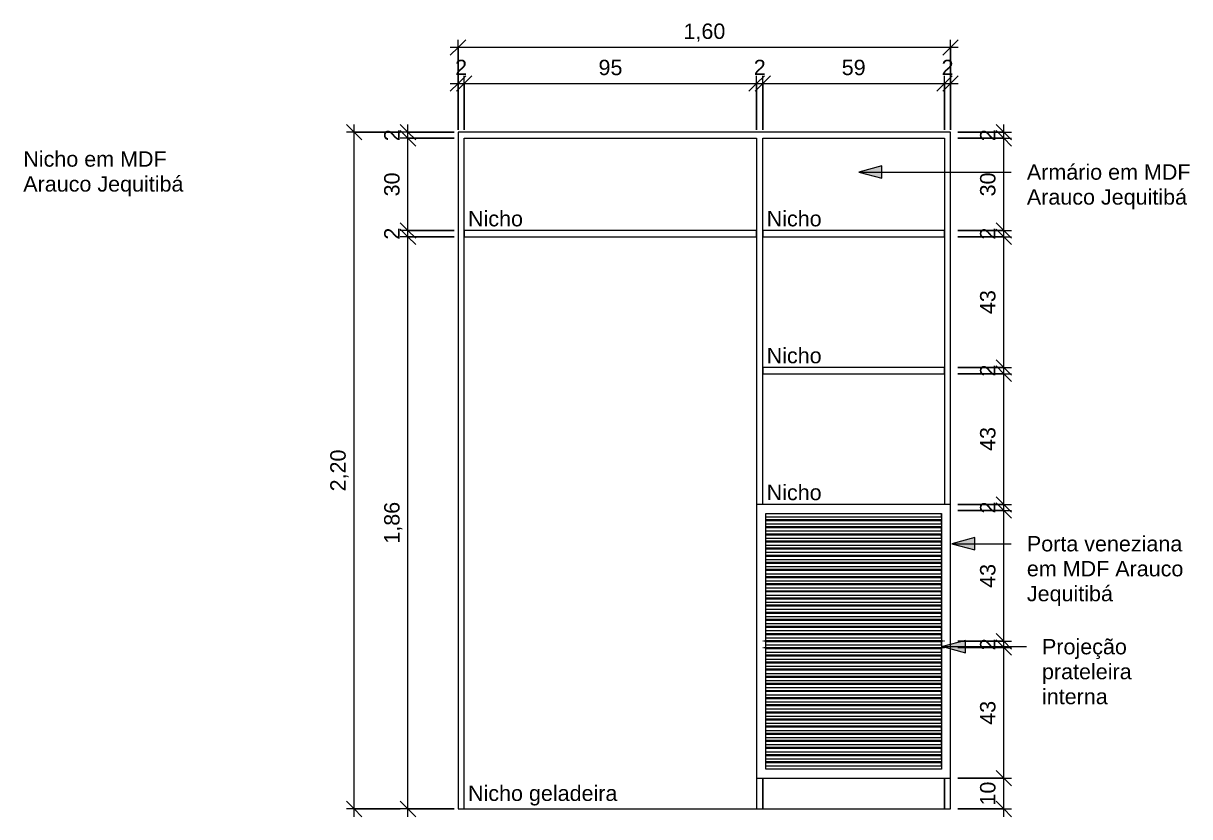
# Model space of a CAD drawing. Header units: millimetres. Extents: x -9267 to 9852, y -16803 to 11612.
# Drawn here: x 6063 to 9852, y 175 to 2754 of the extents above; entities that cross this region are included whole.
import ezdxf

# ---------------------------------------------------------------- set-up
doc = ezdxf.new("R2010")
doc.units = ezdxf.units.MM
doc.linetypes.add('Overhead', pattern=[3.96875, 2.38125, -1.5875])
for name, color, linetype, lineweight in [('A-ANNO-DIMS', 211, 'Continuous', 9), ('A-ANNO-DIMS-25', 211, 'Continuous', 9), ('A-FLOR-OVHD', 1, 'Overhead', 9), ('A-GENM', 13, 'Continuous', 9), ('G-ANNO-TEXT', 231, 'Continuous', 9), ('I-FURN', 30, 'Continuous', 9)]:
    doc.layers.add(name, color=color, linetype=linetype, lineweight=lineweight)
doc.styles.add('@Arial Unicode MS', font='ARIALUNI.TTF', dxfattribs={"height": 50})
doc.styles.add('Arial', font='arial.ttf', dxfattribs={"height": 50})
doc.dimstyles.new('CRT_-__Metros_-_Linha_de_chamada_3_5_mm', dxfattribs={"dimscale": 304.8, "dimtxt": 50.292243, "dimasz": 0.164042, "dimexe": 0.082021, "dimexo": 0.0625, "dimgap": 0.04101, "dimtad": 1, "dimdec": 0, "dimlfac": 0.1, "dimdsep": 46, "dimtxsty": '@Arial Unicode MS', "dimblk1": 'OBLIQUE', "dimblk2": 'OBLIQUE', "dimsah": 1, "dimcen": 0.09, "dimdle": 0.082021, "dimazin": 0, "dimtfac": 1, "dimtdec": 4, "dimtix": 1, "dimtmove": 0, "dimatfit": 3, "dimfxl": 0.492126, "dimfxlon": 1, "dimtvp": 1, "dimtolj": 1, "dimtzin": 0, "dimarcsym": 2})
doc.dimstyles.new('CRT_-__Metros_-_Linha_de_chamada_3_5_mm_1', dxfattribs={"dimscale": 304.8, "dimtxt": 50.292243, "dimasz": 0.164042, "dimexe": 0.082021, "dimexo": 0.0625, "dimgap": 0.04101, "dimtad": 1, "dimlfac": 0.001, "dimrnd": 0.01, "dimzin": 0, "dimdsep": 46, "dimtxsty": '@Arial Unicode MS', "dimblk1": 'OBLIQUE', "dimblk2": 'OBLIQUE', "dimsah": 1, "dimcen": 0.09, "dimdle": 0.082021, "dimazin": 0, "dimtfac": 1, "dimtdec": 4, "dimtix": 1, "dimtmove": 0, "dimatfit": 3, "dimfxl": 0.492126, "dimfxlon": 1, "dimtvp": 1, "dimtolj": 1, "dimtzin": 0, "dimarcsym": 2})

# ---------------------------------------------------------------- blocks, each defined once
blk = doc.blocks.new('nicho geladeira - nicho geladeira-4768391-VISTA FRONTAL ARMÁRIO COZINHA')
at = {"layer": 'A-GENM'}
for p, q in [((5034.6, 1150), (5034.6, 1160)), ((5034.6, 1126.9), (5034.6, 1136.9)), ((5034.6, 1103.7), (5034.6, 1113.7)), ((5034.6, 1080.6), (5034.6, 1090.6)), ((5034.6, 1057.4), (5034.6, 1067.4)), ((5034.6, 1034.3), (5034.6, 1044.3)), ((5034.6, 1011.1), (5034.6, 1021.1)), ((5034.6, 988), (5034.6, 998)), ((5034.6, 964.9), (5034.6, 974.9)), ((5034.6, 941.7), (5034.6, 951.7)), ((5034.6, 918.6), (5034.6, 928.6)), ((5034.6, 895.4), (5034.6, 905.4)), ((5034.6, 872.3), (5034.6, 882.3)), ((5034.6, 849.1), (5034.6, 859.1)), ((5034.6, 826), (5034.6, 836)), ((5034.6, 802.9), (5034.6, 812.9)), ((5034.6, 779.7), (5034.6, 789.7)), ((5034.6, 756.6), (5034.6, 766.6)), ((5034.6, 733.4), (5034.6, 743.4)), ((5034.6, 710.3), (5034.6, 720.3)), ((5034.6, 687.1), (5034.6, 697.1)), ((5034.6, 664), (5034.6, 674)), ((5034.6, 640.9), (5034.6, 650.9)), ((5034.6, 617.7), (5034.6, 627.7)), ((5034.6, 594.6), (5034.6, 604.6)), ((5034.6, 571.4), (5034.6, 581.4)), ((5034.6, 548.3), (5034.6, 558.3)), ((5034.6, 525.1), (5034.6, 535.1)), ((5034.6, 502), (5034.6, 512)), ((5034.6, 478.9), (5034.6, 488.9)), ((5034.6, 455.7), (5034.6, 465.7)), ((5034.6, 432.6), (5034.6, 442.6)), ((5034.6, 409.4), (5034.6, 419.4)), ((5034.6, 386.3), (5034.6, 396.3)), ((5034.6, 363.1), (5034.6, 373.1)), ((5034.6, 340), (5034.6, 350))]:
    blk.add_line(p, q, dxfattribs=at)
at = {"layer": 'I-FURN'}
for p, q in [((3464.6, 2400), (3464.6, 200)), ((5064.6, 2400), (3464.6, 2400)), ((5064.6, 1190), (5064.6, 2400)), ((3484.6, 200), (3484.6, 2380)), ((3484.6, 2380), (4434.6, 2380)), ((4434.6, 2380), (4434.6, 1190)), ((4454.6, 1190), (4454.6, 2380)), ((4454.6, 2380), (5044.6, 2380)), ((5044.6, 2380), (5044.6, 1190)), ((4434.6, 2080), (3484.6, 2080)), ((3484.6, 2080), (3484.6, 2060)), ((3484.6, 2060), (4434.6, 2060)), ((4434.6, 2060), (4434.6, 2080)), ((5044.6, 2080), (4454.6, 2080)), ((4454.6, 2080), (4454.6, 2060)), ((4454.6, 2060), (5044.6, 2060)), ((5044.6, 2060), (5044.6, 2080)), ((5044.6, 1635), (4454.6, 1635)), ((4454.6, 1635), (4454.6, 1615)), ((5044.6, 1615), (5044.6, 1635)), ((4454.6, 1615), (5044.6, 1615)), ((4434.6, 1190), (4434.6, 300)), ((5064.6, 1190), (4434.6, 1190)), ((5064.6, 300), (5064.6, 1190)), ((4464.6, 330), (4464.6, 1160)), ((4464.6, 1160), (5034.6, 1160)), ((4464.6, 1140), (4464.6, 1150)), ((4464.6, 1150), (5034.6, 1150)), ((5034.6, 1140), (4464.6, 1140)), ((5034.6, 1136.9), (4464.6, 1136.9)), ((5034.6, 1160), (5034.6, 330)), ((5034.6, 1150), (5034.6, 1140)), ((4464.6, 1116.9), (4464.6, 1126.9)), ((4464.6, 1126.9), (5034.6, 1126.9)), ((5034.6, 1116.9), (4464.6, 1116.9)), ((5034.6, 1113.7), (4464.6, 1113.7)), ((4464.6, 1093.7), (4464.6, 1103.7)), ((4464.6, 1103.7), (5034.6, 1103.7)), ((5034.6, 1126.9), (5034.6, 1116.9)), ((5034.6, 1103.7), (5034.6, 1093.7)), ((5034.6, 1093.7), (4464.6, 1093.7)), ((5034.6, 1090.6), (4464.6, 1090.6)), ((4464.6, 1070.6), (4464.6, 1080.6)), ((4464.6, 1080.6), (5034.6, 1080.6)), ((5034.6, 1070.6), (4464.6, 1070.6)), ((5034.6, 1067.4), (4464.6, 1067.4)), ((5034.6, 1080.6), (5034.6, 1070.6)), ((4464.6, 1047.4), (4464.6, 1057.4)), ((4464.6, 1057.4), (5034.6, 1057.4)), ((5034.6, 1047.4), (4464.6, 1047.4)), ((5034.6, 1044.3), (4464.6, 1044.3)), ((4464.6, 1024.3), (4464.6, 1034.3)), ((4464.6, 1034.3), (5034.6, 1034.3)), ((5034.6, 1024.3), (4464.6, 1024.3)), ((5034.6, 1057.4), (5034.6, 1047.4)), ((5034.6, 1034.3), (5034.6, 1024.3)), ((5034.6, 1021.1), (4464.6, 1021.1)), ((4464.6, 1001.1), (4464.6, 1011.1)), ((4464.6, 1011.1), (5034.6, 1011.1)), ((5034.6, 1001.1), (4464.6, 1001.1)), ((5034.6, 998), (4464.6, 998)), ((4464.6, 978), (4464.6, 988)), ((4464.6, 988), (5034.6, 988)), ((5034.6, 1011.1), (5034.6, 1001.1)), ((5034.6, 988), (5034.6, 978)), ((5034.6, 978), (4464.6, 978)), ((5034.6, 974.9), (4464.6, 974.9)), ((4464.6, 954.9), (4464.6, 964.9)), ((4464.6, 964.9), (5034.6, 964.9)), ((5034.6, 954.9), (4464.6, 954.9)), ((5034.6, 951.7), (4464.6, 951.7)), ((5034.6, 964.9), (5034.6, 954.9)), ((4464.6, 931.7), (4464.6, 941.7)), ((4464.6, 941.7), (5034.6, 941.7)), ((5034.6, 931.7), (4464.6, 931.7)), ((5034.6, 928.6), (4464.6, 928.6)), ((4464.6, 908.6), (4464.6, 918.6)), ((4464.6, 918.6), (5034.6, 918.6)), ((5034.6, 941.7), (5034.6, 931.7)), ((5034.6, 918.6), (5034.6, 908.6)), ((5034.6, 908.6), (4464.6, 908.6)), ((5034.6, 905.4), (4464.6, 905.4)), ((4464.6, 885.4), (4464.6, 895.4)), ((4464.6, 895.4), (5034.6, 895.4)), ((5034.6, 885.4), (4464.6, 885.4)), ((5034.6, 882.3), (4464.6, 882.3)), ((4464.6, 862.3), (4464.6, 872.3)), ((4464.6, 872.3), (5034.6, 872.3)), ((5034.6, 895.4), (5034.6, 885.4)), ((5034.6, 872.3), (5034.6, 862.3)), ((5034.6, 862.3), (4464.6, 862.3)), ((5034.6, 859.1), (4464.6, 859.1)), ((4464.6, 839.1), (4464.6, 849.1)), ((4464.6, 849.1), (5034.6, 849.1)), ((5034.6, 839.1), (4464.6, 839.1)), ((5034.6, 836), (4464.6, 836)), ((5034.6, 849.1), (5034.6, 839.1)), ((4464.6, 816), (4464.6, 826)), ((4464.6, 826), (5034.6, 826)), ((5034.6, 816), (4464.6, 816)), ((5034.6, 812.9), (4464.6, 812.9)), ((4464.6, 792.9), (4464.6, 802.9)), ((4464.6, 802.9), (5034.6, 802.9)), ((5034.6, 826), (5034.6, 816)), ((5034.6, 802.9), (5034.6, 792.9)), ((5034.6, 792.9), (4464.6, 792.9)), ((5034.6, 789.7), (4464.6, 789.7)), ((4464.6, 769.7), (4464.6, 779.7)), ((4464.6, 779.7), (5034.6, 779.7)), ((5034.6, 769.7), (4464.6, 769.7)), ((5034.6, 766.6), (4464.6, 766.6)), ((5034.6, 779.7), (5034.6, 769.7)), ((4464.6, 746.6), (4464.6, 756.6)), ((4464.6, 756.6), (5034.6, 756.6)), ((5034.6, 746.6), (4464.6, 746.6)), ((5034.6, 745), (4464.6, 745)), ((5034.6, 743.4), (4464.6, 743.4)), ((4464.6, 723.4), (4464.6, 733.4)), ((4464.6, 733.4), (5034.6, 733.4)), ((5034.6, 723.4), (4464.6, 723.4)), ((5034.6, 720.3), (4464.6, 720.3)), ((5034.6, 756.6), (5034.6, 746.6)), ((5034.6, 733.4), (5034.6, 723.4)), ((4464.6, 700.3), (4464.6, 710.3)), ((4464.6, 710.3), (5034.6, 710.3)), ((5034.6, 700.3), (4464.6, 700.3)), ((5034.6, 697.1), (4464.6, 697.1)), ((4464.6, 677.1), (4464.6, 687.1)), ((4464.6, 687.1), (5034.6, 687.1)), ((5034.6, 710.3), (5034.6, 700.3)), ((5034.6, 687.1), (5034.6, 677.1)), ((5034.6, 677.1), (4464.6, 677.1)), ((5034.6, 674), (4464.6, 674)), ((4464.6, 654), (4464.6, 664)), ((4464.6, 664), (5034.6, 664)), ((5034.6, 654), (4464.6, 654)), ((5034.6, 650.9), (4464.6, 650.9)), ((5034.6, 664), (5034.6, 654)), ((4464.6, 630.9), (4464.6, 640.9)), ((4464.6, 640.9), (5034.6, 640.9)), ((5034.6, 630.9), (4464.6, 630.9)), ((5034.6, 627.7), (4464.6, 627.7)), ((4464.6, 607.7), (4464.6, 617.7)), ((4464.6, 617.7), (5034.6, 617.7)), ((5034.6, 607.7), (4464.6, 607.7)), ((5034.6, 640.9), (5034.6, 630.9)), ((5034.6, 617.7), (5034.6, 607.7)), ((5034.6, 604.6), (4464.6, 604.6)), ((4464.6, 584.6), (4464.6, 594.6)), ((4464.6, 594.6), (5034.6, 594.6)), ((5034.6, 584.6), (4464.6, 584.6)), ((5034.6, 581.4), (4464.6, 581.4)), ((4464.6, 561.4), (4464.6, 571.4)), ((4464.6, 571.4), (5034.6, 571.4)), ((5034.6, 594.6), (5034.6, 584.6)), ((5034.6, 571.4), (5034.6, 561.4)), ((5034.6, 561.4), (4464.6, 561.4)), ((5034.6, 558.3), (4464.6, 558.3)), ((4464.6, 538.3), (4464.6, 548.3)), ((4464.6, 548.3), (5034.6, 548.3)), ((5034.6, 538.3), (4464.6, 538.3)), ((5034.6, 535.1), (4464.6, 535.1)), ((5034.6, 548.3), (5034.6, 538.3)), ((4464.6, 515.1), (4464.6, 525.1)), ((4464.6, 525.1), (5034.6, 525.1)), ((5034.6, 515.1), (4464.6, 515.1)), ((5034.6, 512), (4464.6, 512)), ((4464.6, 492), (4464.6, 502)), ((4464.6, 502), (5034.6, 502)), ((5034.6, 525.1), (5034.6, 515.1)), ((5034.6, 502), (5034.6, 492)), ((5034.6, 492), (4464.6, 492)), ((5034.6, 488.9), (4464.6, 488.9)), ((4464.6, 468.9), (4464.6, 478.9)), ((4464.6, 478.9), (5034.6, 478.9)), ((5034.6, 468.9), (4464.6, 468.9)), ((5034.6, 465.7), (4464.6, 465.7)), ((4464.6, 445.7), (4464.6, 455.7)), ((4464.6, 455.7), (5034.6, 455.7)), ((5034.6, 478.9), (5034.6, 468.9)), ((5034.6, 455.7), (5034.6, 445.7)), ((5034.6, 445.7), (4464.6, 445.7)), ((5034.6, 442.6), (4464.6, 442.6)), ((4464.6, 422.6), (4464.6, 432.6)), ((4464.6, 432.6), (5034.6, 432.6)), ((5034.6, 422.6), (4464.6, 422.6)), ((5034.6, 419.4), (4464.6, 419.4)), ((5034.6, 432.6), (5034.6, 422.6)), ((4464.6, 399.4), (4464.6, 409.4)), ((4464.6, 409.4), (5034.6, 409.4)), ((5034.6, 399.4), (4464.6, 399.4)), ((5034.6, 396.3), (4464.6, 396.3)), ((4464.6, 376.3), (4464.6, 386.3)), ((4464.6, 386.3), (5034.6, 386.3)), ((5034.6, 409.4), (5034.6, 399.4)), ((5034.6, 386.3), (5034.6, 376.3)), ((5034.6, 376.3), (4464.6, 376.3)), ((5034.6, 373.1), (4464.6, 373.1)), ((4464.6, 353.1), (4464.6, 363.1)), ((4464.6, 363.1), (5034.6, 363.1)), ((5034.6, 353.1), (4464.6, 353.1)), ((5034.6, 350), (4464.6, 350)), ((5034.6, 363.1), (5034.6, 353.1)), ((4464.6, 330), (4464.6, 340)), ((4464.6, 340), (5034.6, 340)), ((5034.6, 330), (4464.6, 330)), ((5034.6, 330), (4464.6, 330)), ((5034.6, 340), (5034.6, 330)), ((4434.6, 300), (5064.6, 300)), ((4434.6, 300), (4434.6, 200)), ((4454.6, 300), (4454.6, 200)), ((4454.6, 200), (4454.6, 300)), ((5044.6, 200), (5044.6, 300)), ((5044.6, 300), (5044.6, 200)), ((5064.6, 200), (5064.6, 300)), ((3464.6, 200), (3484.6, 200)), ((3484.6, 200), (4434.6, 200)), ((4434.6, 200), (4454.6, 200)), ((4454.6, 200), (5044.6, 200)), ((5044.6, 200), (5064.6, 200))]:
    blk.add_line(p, q, dxfattribs=at)
blk = doc.blocks.new('DIMBLOCK17-VISTA FRONTAL ARMÁRIO COZINHA')
at = {"layer": 'A-ANNO-DIMS-25', "lineweight": 18}
for p, q in [((7312.7, 2060), (7287.7, 2085)), ((7312.7, 2060), (7337.7, 2035)), ((7312.7, 200), (7287.7, 225)), ((7312.7, 200), (7337.7, 175))]:
    blk.add_line(p, q, dxfattribs=at)
at = {"layer": 'A-ANNO-DIMS-25'}
for p, q in [((7462.7, 2060), (7287.7, 2060)), ((7312.7, 175), (7312.7, 2060)), ((7312.7, 2060), (7462.7, 2060)), ((7462.7, 200), (7287.7, 200)), ((7312.7, 200), (7462.7, 200))]:
    blk.add_line(p, q, dxfattribs=at)
at = {"layer": 'A-ANNO-DIMS-25', "color": 0, "insert": (7235.3, 1062.4), "char_height": 50, "width": 162.337, "attachment_point": 1, "rotation": 90, "line_spacing_factor": 1.117605, "style": '@Arial Unicode MS'}
blk.add_mtext('1,86', dxfattribs=at)
blk = doc.blocks.new('_Oblique')
at = {"color": 0, "linetype": 'ByBlock', "lineweight": -2}
blk.add_line((-0.5, -0.5), (0.5, 0.5), dxfattribs=at)
blk = doc.blocks.new('DIMBLOCK18-VISTA FRONTAL ARMÁRIO COZINHA')
at = {"layer": 'A-ANNO-DIMS-25', "lineweight": 18}
for p, q in [((7312.7, 2080), (7287.7, 2105)), ((7312.7, 2060), (7287.7, 2085)), ((7312.7, 2080), (7337.7, 2055)), ((7312.7, 2060), (7337.7, 2035))]:
    blk.add_line(p, q, dxfattribs=at)
at = {"layer": 'A-ANNO-DIMS-25'}
for p, q in [((7462.7, 2080), (7287.7, 2080)), ((7462.7, 2060), (7287.7, 2060)), ((7312.7, 2060), (7312.7, 2080)), ((7312.7, 2080), (7462.7, 2080)), ((7312.7, 2060), (7462.7, 2060))]:
    blk.add_line(p, q, dxfattribs=at)
at = {"layer": 'A-ANNO-DIMS-25', "color": 0, "insert": (7235.3, 2050.6), "char_height": 50, "width": 46.468, "attachment_point": 1, "rotation": 90, "line_spacing_factor": 1.117605, "style": '@Arial Unicode MS'}
blk.add_mtext('2', dxfattribs=at)
blk = doc.blocks.new('DIMBLOCK19-VISTA FRONTAL ARMÁRIO COZINHA')
at = {"layer": 'A-ANNO-DIMS-25', "lineweight": 18}
for p, q in [((7312.7, 2380), (7287.7, 2405)), ((7312.7, 2380), (7337.7, 2355)), ((7312.7, 2080), (7287.7, 2105)), ((7312.7, 2080), (7337.7, 2055))]:
    blk.add_line(p, q, dxfattribs=at)
at = {"layer": 'A-ANNO-DIMS-25'}
for p, q in [((7462.7, 2380), (7287.7, 2380)), ((7312.7, 2080), (7312.7, 2380)), ((7312.7, 2380), (7462.7, 2380)), ((7462.7, 2080), (7287.7, 2080)), ((7312.7, 2080), (7462.7, 2080))]:
    blk.add_line(p, q, dxfattribs=at)
at = {"layer": 'A-ANNO-DIMS-25', "color": 0, "insert": (7235.3, 2191.3), "char_height": 50, "width": 92.937, "attachment_point": 1, "rotation": 90, "line_spacing_factor": 1.117605, "style": '@Arial Unicode MS'}
blk.add_mtext('30', dxfattribs=at)
blk = doc.blocks.new('DIMBLOCK20-VISTA FRONTAL ARMÁRIO COZINHA')
at = {"layer": 'A-ANNO-DIMS-25', "lineweight": 18}
for p, q in [((7312.7, 2400), (7287.7, 2425)), ((7312.7, 2380), (7287.7, 2405)), ((7312.7, 2400), (7337.7, 2375)), ((7312.7, 2380), (7337.7, 2355))]:
    blk.add_line(p, q, dxfattribs=at)
at = {"layer": 'A-ANNO-DIMS-25'}
for p, q in [((7312.7, 2380), (7312.7, 2425)), ((7462.7, 2400), (7287.7, 2400)), ((7312.7, 2400), (7462.7, 2400)), ((7462.7, 2380), (7287.7, 2380)), ((7312.7, 2380), (7462.7, 2380))]:
    blk.add_line(p, q, dxfattribs=at)
at = {"layer": 'A-ANNO-DIMS-25', "color": 0, "insert": (7235.3, 2370.6), "char_height": 50, "width": 46.468, "attachment_point": 1, "rotation": 90, "line_spacing_factor": 1.117605, "style": '@Arial Unicode MS'}
blk.add_mtext('2', dxfattribs=at)
blk = doc.blocks.new('DIMBLOCK21-VISTA FRONTAL ARMÁRIO COZINHA')
at = {"layer": 'A-ANNO-DIMS-25', "lineweight": 18}
for p, q in [((7137.7, 2400), (7112.7, 2425)), ((7137.7, 2400), (7162.7, 2375)), ((7137.7, 200), (7112.7, 225)), ((7137.7, 200), (7162.7, 175))]:
    blk.add_line(p, q, dxfattribs=at)
at = {"layer": 'A-ANNO-DIMS-25'}
for p, q in [((7137.7, 175), (7137.7, 2425)), ((7287.7, 2400), (7112.7, 2400)), ((7137.7, 2400), (7287.7, 2400)), ((7287.7, 200), (7112.7, 200)), ((7137.7, 200), (7287.7, 200))]:
    blk.add_line(p, q, dxfattribs=at)
at = {"layer": 'A-ANNO-DIMS-25', "color": 0, "insert": (7060.3, 1232.4), "char_height": 50, "width": 162.337, "attachment_point": 1, "rotation": 90, "line_spacing_factor": 1.117605, "style": '@Arial Unicode MS'}
blk.add_mtext('2,20', dxfattribs=at)
blk = doc.blocks.new('DIMBLOCK22-VISTA FRONTAL ARMÁRIO COZINHA')
at = {"layer": 'A-ANNO-DIMS-25', "lineweight": 18}
for p, q in [((7475.2, 2558), (7500.2, 2583)), ((7495.2, 2558), (7520.2, 2583)), ((7475.2, 2558), (7450.2, 2533)), ((7495.2, 2558), (7470.2, 2533))]:
    blk.add_line(p, q, dxfattribs=at)
at = {"layer": 'A-ANNO-DIMS-25'}
for p, q in [((7475.2, 2408), (7475.2, 2583)), ((7495.2, 2408), (7495.2, 2583)), ((7450.2, 2558), (7495.2, 2558)), ((7475.2, 2558), (7475.2, 2408)), ((7495.2, 2558), (7495.2, 2408))]:
    blk.add_line(p, q, dxfattribs=at)
at = {"layer": 'A-ANNO-DIMS-25', "color": 0, "insert": (7465.8, 2635.4), "char_height": 50, "width": 46.468, "attachment_point": 1, "line_spacing_factor": 1.117605, "style": '@Arial Unicode MS'}
blk.add_mtext('2', dxfattribs=at)
blk = doc.blocks.new('DIMBLOCK23-VISTA FRONTAL ARMÁRIO COZINHA')
at = {"layer": 'A-ANNO-DIMS-25', "lineweight": 18}
for p, q in [((7495.2, 2558), (7520.2, 2583)), ((8445.2, 2558), (8470.2, 2583)), ((7495.2, 2558), (7470.2, 2533)), ((8445.2, 2558), (8420.2, 2533))]:
    blk.add_line(p, q, dxfattribs=at)
at = {"layer": 'A-ANNO-DIMS-25'}
for p, q in [((7495.2, 2408), (7495.2, 2583)), ((8445.2, 2408), (8445.2, 2583)), ((7495.2, 2558), (8445.2, 2558)), ((7495.2, 2558), (7495.2, 2408)), ((8445.2, 2558), (8445.2, 2408))]:
    blk.add_line(p, q, dxfattribs=at)
at = {"layer": 'A-ANNO-DIMS-25', "color": 0, "insert": (7931.5, 2635.4), "char_height": 50, "width": 92.937, "attachment_point": 1, "line_spacing_factor": 1.117605, "style": '@Arial Unicode MS'}
blk.add_mtext('95', dxfattribs=at)
blk = doc.blocks.new('DIMBLOCK24-VISTA FRONTAL ARMÁRIO COZINHA')
at = {"layer": 'A-ANNO-DIMS-25', "lineweight": 18}
for p, q in [((8445.2, 2558), (8470.2, 2583)), ((8465.2, 2558), (8490.2, 2583)), ((8445.2, 2558), (8420.2, 2533)), ((8465.2, 2558), (8440.2, 2533))]:
    blk.add_line(p, q, dxfattribs=at)
at = {"layer": 'A-ANNO-DIMS-25'}
for p, q in [((8445.2, 2408), (8445.2, 2583)), ((8465.2, 2408), (8465.2, 2583)), ((8445.2, 2558), (8465.2, 2558)), ((8445.2, 2558), (8445.2, 2408)), ((8465.2, 2558), (8465.2, 2408))]:
    blk.add_line(p, q, dxfattribs=at)
at = {"layer": 'A-ANNO-DIMS-25', "color": 0, "insert": (8435.8, 2635.4), "char_height": 50, "width": 46.468, "attachment_point": 1, "line_spacing_factor": 1.117605, "style": '@Arial Unicode MS'}
blk.add_mtext('2', dxfattribs=at)
blk = doc.blocks.new('DIMBLOCK25-VISTA FRONTAL ARMÁRIO COZINHA')
at = {"layer": 'A-ANNO-DIMS-25', "lineweight": 18}
for p, q in [((8465.2, 2558), (8490.2, 2583)), ((9055.2, 2558), (9080.2, 2583)), ((8465.2, 2558), (8440.2, 2533)), ((9055.2, 2558), (9030.2, 2533))]:
    blk.add_line(p, q, dxfattribs=at)
at = {"layer": 'A-ANNO-DIMS-25'}
for p, q in [((8465.2, 2408), (8465.2, 2583)), ((9055.2, 2408), (9055.2, 2583)), ((8465.2, 2558), (9055.2, 2558)), ((8465.2, 2558), (8465.2, 2408)), ((9055.2, 2558), (9055.2, 2408))]:
    blk.add_line(p, q, dxfattribs=at)
at = {"layer": 'A-ANNO-DIMS-25', "color": 0, "insert": (8721.5, 2635.4), "char_height": 50, "width": 92.937, "attachment_point": 1, "line_spacing_factor": 1.117605, "style": '@Arial Unicode MS'}
blk.add_mtext('59', dxfattribs=at)
blk = doc.blocks.new('DIMBLOCK26-VISTA FRONTAL ARMÁRIO COZINHA')
at = {"layer": 'A-ANNO-DIMS-25', "lineweight": 18}
for p, q in [((9055.2, 2558), (9080.2, 2583)), ((9075.2, 2558), (9100.2, 2583)), ((9055.2, 2558), (9030.2, 2533)), ((9075.2, 2558), (9050.2, 2533))]:
    blk.add_line(p, q, dxfattribs=at)
at = {"layer": 'A-ANNO-DIMS-25'}
for p, q in [((9055.2, 2408), (9055.2, 2583)), ((9075.2, 2408), (9075.2, 2583)), ((9055.2, 2558), (9100.2, 2558)), ((9055.2, 2558), (9055.2, 2408)), ((9075.2, 2558), (9075.2, 2408))]:
    blk.add_line(p, q, dxfattribs=at)
at = {"layer": 'A-ANNO-DIMS-25', "color": 0, "insert": (9045.8, 2635.4), "char_height": 50, "width": 46.468, "attachment_point": 1, "line_spacing_factor": 1.117605, "style": '@Arial Unicode MS'}
blk.add_mtext('2', dxfattribs=at)
blk = doc.blocks.new('DIMBLOCK27-VISTA FRONTAL ARMÁRIO COZINHA')
at = {"layer": 'A-ANNO-DIMS-25', "lineweight": 18}
for p, q in [((7475.2, 2675.7), (7500.2, 2700.7)), ((9075.2, 2675.7), (9100.2, 2700.7)), ((7475.2, 2675.7), (7450.2, 2650.7)), ((9075.2, 2675.7), (9050.2, 2650.7))]:
    blk.add_line(p, q, dxfattribs=at)
at = {"layer": 'A-ANNO-DIMS-25'}
for p, q in [((7475.2, 2525.7), (7475.2, 2700.7)), ((9075.2, 2525.7), (9075.2, 2700.7)), ((9100.2, 2675.7), (7450.2, 2675.7)), ((7475.2, 2675.7), (7475.2, 2525.7)), ((9075.2, 2675.7), (9075.2, 2525.7))]:
    blk.add_line(p, q, dxfattribs=at)
at = {"layer": 'A-ANNO-DIMS-25', "color": 0, "insert": (8207.5, 2753.1), "char_height": 50, "width": 162.337, "attachment_point": 1, "line_spacing_factor": 1.117605, "style": '@Arial Unicode MS'}
blk.add_mtext('1,60', dxfattribs=at)
blk = doc.blocks.new('DIMBLOCK28-VISTA FRONTAL ARMÁRIO COZINHA')
at = {"layer": 'A-ANNO-DIMS-25', "lineweight": 18}
for p, q in [((9248.1, 300), (9223.1, 325)), ((9248.1, 300), (9273.1, 275)), ((9248.1, 200), (9223.1, 225)), ((9248.1, 200), (9273.1, 175))]:
    blk.add_line(p, q, dxfattribs=at)
at = {"layer": 'A-ANNO-DIMS-25'}
for p, q in [((9098.1, 300), (9273.1, 300)), ((9248.1, 300), (9098.1, 300)), ((9248.1, 175), (9248.1, 300)), ((9098.1, 200), (9273.1, 200)), ((9248.1, 200), (9098.1, 200))]:
    blk.add_line(p, q, dxfattribs=at)
at = {"layer": 'A-ANNO-DIMS-25', "color": 0, "insert": (9170.7, 211.3), "char_height": 50, "width": 92.937, "attachment_point": 1, "rotation": 90, "line_spacing_factor": 1.117605, "style": '@Arial Unicode MS'}
blk.add_mtext('10', dxfattribs=at)
blk = doc.blocks.new('DIMBLOCK29-VISTA FRONTAL ARMÁRIO COZINHA')
at = {"layer": 'A-ANNO-DIMS-25'}
for p, q in [((9098.1, 725), (9273.1, 725)), ((9248.1, 725), (9098.1, 725)), ((9248.1, 300), (9248.1, 725)), ((9098.1, 300), (9273.1, 300)), ((9248.1, 300), (9098.1, 300))]:
    blk.add_line(p, q, dxfattribs=at)
at = {"layer": 'A-ANNO-DIMS-25', "lineweight": 18}
for p, q in [((9248.1, 725), (9223.1, 750)), ((9248.1, 725), (9273.1, 700)), ((9248.1, 300), (9223.1, 325)), ((9248.1, 300), (9273.1, 275))]:
    blk.add_line(p, q, dxfattribs=at)
at = {"layer": 'A-ANNO-DIMS-25', "color": 0, "insert": (9170.7, 473.8), "char_height": 50, "width": 92.937, "attachment_point": 1, "rotation": 90, "line_spacing_factor": 1.117605, "style": '@Arial Unicode MS'}
blk.add_mtext('43', dxfattribs=at)
blk = doc.blocks.new('DIMBLOCK30-VISTA FRONTAL ARMÁRIO COZINHA')
at = {"layer": 'A-ANNO-DIMS-25', "lineweight": 18}
for p, q in [((9248.1, 745), (9223.1, 770)), ((9248.1, 725), (9223.1, 750)), ((9248.1, 745), (9273.1, 720)), ((9248.1, 725), (9273.1, 700))]:
    blk.add_line(p, q, dxfattribs=at)
at = {"layer": 'A-ANNO-DIMS-25'}
for p, q in [((9098.1, 745), (9273.1, 745)), ((9248.1, 745), (9098.1, 745)), ((9098.1, 725), (9273.1, 725)), ((9248.1, 725), (9098.1, 725)), ((9248.1, 725), (9248.1, 745))]:
    blk.add_line(p, q, dxfattribs=at)
at = {"layer": 'A-ANNO-DIMS-25', "color": 0, "insert": (9170.7, 715.6), "char_height": 50, "width": 46.468, "attachment_point": 1, "rotation": 90, "line_spacing_factor": 1.117605, "style": '@Arial Unicode MS'}
blk.add_mtext('2', dxfattribs=at)
blk = doc.blocks.new('DIMBLOCK31-VISTA FRONTAL ARMÁRIO COZINHA')
at = {"layer": 'A-ANNO-DIMS-25', "lineweight": 18}
for p, q in [((9248.1, 1170), (9223.1, 1195)), ((9248.1, 1170), (9273.1, 1145)), ((9248.1, 745), (9223.1, 770)), ((9248.1, 745), (9273.1, 720))]:
    blk.add_line(p, q, dxfattribs=at)
at = {"layer": 'A-ANNO-DIMS-25'}
for p, q in [((9098.1, 1170), (9273.1, 1170)), ((9248.1, 1170), (9098.1, 1170)), ((9248.1, 745), (9248.1, 1170)), ((9098.1, 745), (9273.1, 745)), ((9248.1, 745), (9098.1, 745))]:
    blk.add_line(p, q, dxfattribs=at)
at = {"layer": 'A-ANNO-DIMS-25', "color": 0, "insert": (9170.7, 918.8), "char_height": 50, "width": 92.937, "attachment_point": 1, "rotation": 90, "line_spacing_factor": 1.117605, "style": '@Arial Unicode MS'}
blk.add_mtext('43', dxfattribs=at)
blk = doc.blocks.new('DIMBLOCK32-VISTA FRONTAL ARMÁRIO COZINHA')
at = {"layer": 'A-ANNO-DIMS-25', "lineweight": 18}
for p, q in [((9248.1, 1190), (9223.1, 1215)), ((9248.1, 1170), (9223.1, 1195)), ((9248.1, 1190), (9273.1, 1165)), ((9248.1, 1170), (9273.1, 1145))]:
    blk.add_line(p, q, dxfattribs=at)
at = {"layer": 'A-ANNO-DIMS-25'}
for p, q in [((9098.1, 1190), (9273.1, 1190)), ((9248.1, 1190), (9098.1, 1190)), ((9248.1, 1170), (9248.1, 1190)), ((9098.1, 1170), (9273.1, 1170)), ((9248.1, 1170), (9098.1, 1170))]:
    blk.add_line(p, q, dxfattribs=at)
at = {"layer": 'A-ANNO-DIMS-25', "color": 0, "insert": (9170.7, 1160.6), "char_height": 50, "width": 46.468, "attachment_point": 1, "rotation": 90, "line_spacing_factor": 1.117605, "style": '@Arial Unicode MS'}
blk.add_mtext('2', dxfattribs=at)
blk = doc.blocks.new('DIMBLOCK33-VISTA FRONTAL ARMÁRIO COZINHA')
at = {"layer": 'A-ANNO-DIMS-25', "lineweight": 18}
for p, q in [((9248.1, 1615), (9223.1, 1640)), ((9248.1, 1615), (9273.1, 1590)), ((9248.1, 1190), (9223.1, 1215)), ((9248.1, 1190), (9273.1, 1165))]:
    blk.add_line(p, q, dxfattribs=at)
at = {"layer": 'A-ANNO-DIMS-25'}
for p, q in [((9098.1, 1615), (9273.1, 1615)), ((9248.1, 1615), (9098.1, 1615)), ((9248.1, 1190), (9248.1, 1615)), ((9098.1, 1190), (9273.1, 1190)), ((9248.1, 1190), (9098.1, 1190))]:
    blk.add_line(p, q, dxfattribs=at)
at = {"layer": 'A-ANNO-DIMS-25', "color": 0, "insert": (9170.7, 1363.8), "char_height": 50, "width": 92.937, "attachment_point": 1, "rotation": 90, "line_spacing_factor": 1.117605, "style": '@Arial Unicode MS'}
blk.add_mtext('43', dxfattribs=at)
blk = doc.blocks.new('DIMBLOCK34-VISTA FRONTAL ARMÁRIO COZINHA')
at = {"layer": 'A-ANNO-DIMS-25'}
for p, q in [((9098.1, 1635), (9273.1, 1635)), ((9248.1, 1635), (9098.1, 1635)), ((9248.1, 1615), (9248.1, 1635)), ((9098.1, 1615), (9273.1, 1615)), ((9248.1, 1615), (9098.1, 1615))]:
    blk.add_line(p, q, dxfattribs=at)
at = {"layer": 'A-ANNO-DIMS-25', "lineweight": 18}
for p, q in [((9248.1, 1635), (9223.1, 1660)), ((9248.1, 1615), (9223.1, 1640)), ((9248.1, 1635), (9273.1, 1610)), ((9248.1, 1615), (9273.1, 1590))]:
    blk.add_line(p, q, dxfattribs=at)
at = {"layer": 'A-ANNO-DIMS-25', "color": 0, "insert": (9170.7, 1605.6), "char_height": 50, "width": 46.468, "attachment_point": 1, "rotation": 90, "line_spacing_factor": 1.117605, "style": '@Arial Unicode MS'}
blk.add_mtext('2', dxfattribs=at)
blk = doc.blocks.new('DIMBLOCK35-VISTA FRONTAL ARMÁRIO COZINHA')
at = {"layer": 'A-ANNO-DIMS-25', "lineweight": 18}
for p, q in [((9248.1, 2060), (9223.1, 2085)), ((9248.1, 2060), (9273.1, 2035)), ((9248.1, 1635), (9223.1, 1660)), ((9248.1, 1635), (9273.1, 1610))]:
    blk.add_line(p, q, dxfattribs=at)
at = {"layer": 'A-ANNO-DIMS-25'}
for p, q in [((9098.1, 2060), (9273.1, 2060)), ((9248.1, 2060), (9098.1, 2060)), ((9248.1, 1635), (9248.1, 2060)), ((9098.1, 1635), (9273.1, 1635)), ((9248.1, 1635), (9098.1, 1635))]:
    blk.add_line(p, q, dxfattribs=at)
at = {"layer": 'A-ANNO-DIMS-25', "color": 0, "insert": (9170.7, 1808.8), "char_height": 50, "width": 92.937, "attachment_point": 1, "rotation": 90, "line_spacing_factor": 1.117605, "style": '@Arial Unicode MS'}
blk.add_mtext('43', dxfattribs=at)
blk = doc.blocks.new('DIMBLOCK36-VISTA FRONTAL ARMÁRIO COZINHA')
at = {"layer": 'A-ANNO-DIMS-25', "lineweight": 18}
for p, q in [((9248.1, 2080), (9223.1, 2105)), ((9248.1, 2060), (9223.1, 2085)), ((9248.1, 2080), (9273.1, 2055)), ((9248.1, 2060), (9273.1, 2035))]:
    blk.add_line(p, q, dxfattribs=at)
at = {"layer": 'A-ANNO-DIMS-25'}
for p, q in [((9098.1, 2080), (9273.1, 2080)), ((9248.1, 2080), (9098.1, 2080)), ((9098.1, 2060), (9273.1, 2060)), ((9248.1, 2060), (9098.1, 2060)), ((9248.1, 2060), (9248.1, 2080))]:
    blk.add_line(p, q, dxfattribs=at)
at = {"layer": 'A-ANNO-DIMS-25', "color": 0, "insert": (9170.7, 2050.6), "char_height": 50, "width": 46.468, "attachment_point": 1, "rotation": 90, "line_spacing_factor": 1.117605, "style": '@Arial Unicode MS'}
blk.add_mtext('2', dxfattribs=at)
blk = doc.blocks.new('DIMBLOCK37-VISTA FRONTAL ARMÁRIO COZINHA')
at = {"layer": 'A-ANNO-DIMS-25', "lineweight": 18}
for p, q in [((9248.1, 2380), (9223.1, 2405)), ((9248.1, 2380), (9273.1, 2355)), ((9248.1, 2080), (9223.1, 2105)), ((9248.1, 2080), (9273.1, 2055))]:
    blk.add_line(p, q, dxfattribs=at)
at = {"layer": 'A-ANNO-DIMS-25'}
for p, q in [((9098.1, 2380), (9273.1, 2380)), ((9248.1, 2380), (9098.1, 2380)), ((9248.1, 2080), (9248.1, 2380)), ((9098.1, 2080), (9273.1, 2080)), ((9248.1, 2080), (9098.1, 2080))]:
    blk.add_line(p, q, dxfattribs=at)
at = {"layer": 'A-ANNO-DIMS-25', "color": 0, "insert": (9170.7, 2191.3), "char_height": 50, "width": 92.937, "attachment_point": 1, "rotation": 90, "line_spacing_factor": 1.117605, "style": '@Arial Unicode MS'}
blk.add_mtext('30', dxfattribs=at)
blk = doc.blocks.new('DIMBLOCK38-VISTA FRONTAL ARMÁRIO COZINHA')
at = {"layer": 'A-ANNO-DIMS-25', "lineweight": 18}
for p, q in [((9248.1, 2400), (9223.1, 2425)), ((9248.1, 2380), (9223.1, 2405)), ((9248.1, 2400), (9273.1, 2375)), ((9248.1, 2380), (9273.1, 2355))]:
    blk.add_line(p, q, dxfattribs=at)
at = {"layer": 'A-ANNO-DIMS-25'}
for p, q in [((9248.1, 2380), (9248.1, 2425)), ((9098.1, 2400), (9273.1, 2400)), ((9248.1, 2400), (9098.1, 2400)), ((9098.1, 2380), (9273.1, 2380)), ((9248.1, 2380), (9098.1, 2380))]:
    blk.add_line(p, q, dxfattribs=at)
at = {"layer": 'A-ANNO-DIMS-25', "color": 0, "insert": (9170.7, 2370.6), "char_height": 50, "width": 46.468, "attachment_point": 1, "rotation": 90, "line_spacing_factor": 1.117605, "style": '@Arial Unicode MS'}
blk.add_mtext('2', dxfattribs=at)

msp = doc.modelspace()

# ---------------------------------------------------------------- hatches: boundary and pattern name
at = {"layer": 'G-ANNO-TEXT'}
for points in [[(8776.736, 2270.522), (8851.736, 2250.426), (8851.736, 2290.618)], [(9079.308, 1062.288), (9154.308, 1042.192), (9154.308, 1082.385)], [(9048.38, 727.72), (9123.38, 707.624), (9123.38, 747.816)]]:
    msp.add_hatch(color=7, dxfattribs=at).paths.add_polyline_path(points)

# ---------------------------------------------------------------- linework, layer by layer
at = {"layer": 'A-FLOR-OVHD'}
for p, q in [((9055.177, 745), (8465.177, 745)), ((8465.177, 725), (9055.177, 725))]:
    msp.add_line(p, q, dxfattribs=at)
at = {"layer": 'G-ANNO-TEXT', "color": 7}
for p, q in [((8851.736, 2290.618), (8776.736, 2270.522)), ((8851.736, 2250.426), (8851.736, 2290.618)), ((8776.736, 2270.522), (8851.736, 2250.426)), ((8776.736, 2270.522), (9272.056, 2270.522)), ((9154.308, 1082.385), (9079.308, 1062.288)), ((9079.308, 1062.288), (9154.308, 1042.192)), ((9079.308, 1062.288), (9272.056, 1062.288)), ((9154.308, 1042.192), (9154.308, 1082.385)), ((9123.38, 747.816), (9048.38, 727.72)), ((9048.38, 727.72), (9123.38, 707.624)), ((9048.38, 727.72), (9321.217, 727.72)), ((9123.38, 707.624), (9123.38, 747.816))]:
    msp.add_line(p, q, dxfattribs=at)

# ---------------------------------------------------------------- block references
at = {"layer": 'I-FURN'}
msp.add_blockref('nicho geladeira - nicho geladeira-4768391-VISTA FRONTAL ARMÁRIO COZINHA', (4010.557, 0), dxfattribs=at)

# ---------------------------------------------------------------- texts
at = {"layer": 'G-ANNO-TEXT', "color": 7, "char_height": 50, "attachment_point": 1, "style": 'Arial'}
for s, insert, width in [('Nicho em MDF ', (6063.141, 2337.88), 599.26141), ('Armário em MDF ', (9322.856, 2295.522), 679.43016), ('Arauco Jequitibá', (6063.141, 2256.851), 647.36266), ('Arauco Jequitibá', (9322.856, 2214.493), 647.36266), ('Nicho', (7507.621, 2143.901), 222.46828), ('Nicho', (8477.621, 2143.901), 222.46828), ('Nicho', (8477.621, 1698.901), 222.46828), ('Nicho', (8477.621, 1253.901), 222.46828), ('Porta veneziana ', (9322.856, 1087.288), 651.37109), ('em MDF Arauco ', (9322.856, 1006.26), 651.37109), ('Jequitibá', (9322.856, 925.231), 348.73406), ('Projeção ', (9372.017, 752.72), 366.77203), ('prateleira ', (9372.017, 671.691), 384.81), ('interna', (9372.017, 590.663), 264.55687), ('Nicho geladeira', (7507.621, 276.189), 603.26984)]:
    msp.add_mtext(s, dxfattribs=dict(at, insert=insert, width=width))

# ---------------------------------------------------------------- dimensions: what is measured, and where the dimension line sits
at = {"layer": 'A-ANNO-DIMS'}
for base, p1, p2, dimstyle, override, picture, middle in [((7475.177, 2675.735), (9075.177, 2525.735), (7475.177, 2525.735), 'CRT_-__Metros_-_Linha_de_chamada_3_5_mm_1', {"dimpost": '<>', "dimfxl": 1600}, 'DIMBLOCK27-VISTA FRONTAL ARMÁRIO COZINHA', (8275.177, 2713.781)), ((7495.177, 2558.006), (7475.177, 2408.006), (7495.177, 2408.006), 'CRT_-__Metros_-_Linha_de_chamada_3_5_mm', {"dimpost": '<>', "dimfxl": 20}, 'DIMBLOCK22-VISTA FRONTAL ARMÁRIO COZINHA', (7485.177, 2595.625)), ((8445.177, 2558.006), (7495.177, 2408.006), (8445.177, 2408.006), 'CRT_-__Metros_-_Linha_de_chamada_3_5_mm', {"dimpost": '<>', "dimfxl": 950}, 'DIMBLOCK23-VISTA FRONTAL ARMÁRIO COZINHA', (7970.177, 2596.051)), ((8465.177, 2558.006), (8445.177, 2408.006), (8465.177, 2408.006), 'CRT_-__Metros_-_Linha_de_chamada_3_5_mm', {"dimpost": '<>', "dimfxl": 20}, 'DIMBLOCK24-VISTA FRONTAL ARMÁRIO COZINHA', (8455.177, 2595.625)), ((9055.177, 2558.006), (8465.177, 2408.006), (9055.177, 2408.006), 'CRT_-__Metros_-_Linha_de_chamada_3_5_mm', {"dimpost": '<>', "dimfxl": 590}, 'DIMBLOCK25-VISTA FRONTAL ARMÁRIO COZINHA', (8760.177, 2596.051)), ((9075.177, 2558.006), (9055.177, 2408.006), (9075.177, 2408.006), 'CRT_-__Metros_-_Linha_de_chamada_3_5_mm', {"dimpost": '<>', "dimfxl": 20}, 'DIMBLOCK26-VISTA FRONTAL ARMÁRIO COZINHA', (9065.177, 2595.625))]:
    dim = msp.add_linear_dim(base=base, p1=p1, p2=p2, dimstyle=dimstyle, override=override, dxfattribs=at)
    dim.commit()
    dim.dimension.update_dxf_attribs({"geometry": picture, "text_midpoint": middle})
for base, p1, p2, dimstyle, override, picture, middle in [((7137.677, 2400), (7287.677, 200), (7287.677, 2400), 'CRT_-__Metros_-_Linha_de_chamada_3_5_mm_1', {"dimpost": '<>', "dimfxl": 2200}, 'DIMBLOCK21-VISTA FRONTAL ARMÁRIO COZINHA', (7099.632, 1300)), ((7312.677, 2400), (7462.677, 2380), (7462.677, 2400), 'CRT_-__Metros_-_Linha_de_chamada_3_5_mm', {"dimpost": '<>', "dimfxl": 20}, 'DIMBLOCK20-VISTA FRONTAL ARMÁRIO COZINHA', (7275.058, 2390)), ((9248.075, 2400), (9098.075, 2380), (9098.075, 2400), 'CRT_-__Metros_-_Linha_de_chamada_3_5_mm', {"dimpost": '<>', "dimfxl": 20}, 'DIMBLOCK38-VISTA FRONTAL ARMÁRIO COZINHA', (9210.455, 2390)), ((7312.677, 2380), (7462.677, 2080), (7462.677, 2380), 'CRT_-__Metros_-_Linha_de_chamada_3_5_mm', {"dimpost": '<>', "dimfxl": 300}, 'DIMBLOCK19-VISTA FRONTAL ARMÁRIO COZINHA', (7274.632, 2230)), ((9248.075, 2380), (9098.075, 2080), (9098.075, 2380), 'CRT_-__Metros_-_Linha_de_chamada_3_5_mm', {"dimpost": '<>', "dimfxl": 300}, 'DIMBLOCK37-VISTA FRONTAL ARMÁRIO COZINHA', (9210.029, 2230)), ((7312.677, 2080), (7462.677, 2060), (7462.677, 2080), 'CRT_-__Metros_-_Linha_de_chamada_3_5_mm', {"dimpost": '<>', "dimfxl": 20}, 'DIMBLOCK18-VISTA FRONTAL ARMÁRIO COZINHA', (7275.058, 2070)), ((7312.677, 2060), (7462.677, 200), (7462.677, 2060), 'CRT_-__Metros_-_Linha_de_chamada_3_5_mm_1', {"dimpost": '<>', "dimfxl": 1860}, 'DIMBLOCK17-VISTA FRONTAL ARMÁRIO COZINHA', (7274.632, 1130)), ((9248.075, 2080), (9098.075, 2060), (9098.075, 2080), 'CRT_-__Metros_-_Linha_de_chamada_3_5_mm', {"dimpost": '<>', "dimfxl": 20}, 'DIMBLOCK36-VISTA FRONTAL ARMÁRIO COZINHA', (9210.455, 2070)), ((9248.074660311, 2060), (9098.074660311, 1635), (9098.074660311, 2060), 'CRT_-__Metros_-_Linha_de_chamada_3_5_mm', {"dimpost": '<>', "dimfxl": 425}, 'DIMBLOCK35-VISTA FRONTAL ARMÁRIO COZINHA', (9210.02895757, 1847.5)), ((9248.075, 1635), (9098.075, 1615), (9098.075, 1635), 'CRT_-__Metros_-_Linha_de_chamada_3_5_mm', {"dimpost": '<>', "dimfxl": 20}, 'DIMBLOCK34-VISTA FRONTAL ARMÁRIO COZINHA', (9210.455, 1625)), ((9248.074660311, 1615), (9098.074660311, 1190), (9098.074660311, 1615), 'CRT_-__Metros_-_Linha_de_chamada_3_5_mm', {"dimpost": '<>', "dimfxl": 425}, 'DIMBLOCK33-VISTA FRONTAL ARMÁRIO COZINHA', (9210.02895757, 1402.5)), ((9248.075, 1190), (9098.075, 1170), (9098.075, 1190), 'CRT_-__Metros_-_Linha_de_chamada_3_5_mm', {"dimpost": '<>', "dimfxl": 20}, 'DIMBLOCK32-VISTA FRONTAL ARMÁRIO COZINHA', (9210.455, 1180)), ((9248.074660311, 1170), (9098.074660311, 745), (9098.074660311, 1170), 'CRT_-__Metros_-_Linha_de_chamada_3_5_mm', {"dimpost": '<>', "dimfxl": 425}, 'DIMBLOCK31-VISTA FRONTAL ARMÁRIO COZINHA', (9210.02895757, 957.5)), ((9248.075, 745), (9098.075, 725), (9098.075, 745), 'CRT_-__Metros_-_Linha_de_chamada_3_5_mm', {"dimpost": '<>', "dimfxl": 20}, 'DIMBLOCK30-VISTA FRONTAL ARMÁRIO COZINHA', (9210.455, 735)), ((9248.074660311, 725), (9098.074660311, 300), (9098.074660311, 725), 'CRT_-__Metros_-_Linha_de_chamada_3_5_mm', {"dimpost": '<>', "dimfxl": 425}, 'DIMBLOCK29-VISTA FRONTAL ARMÁRIO COZINHA', (9210.02895757, 512.5)), ((9248.075, 300), (9098.075, 200), (9098.075, 300), 'CRT_-__Metros_-_Linha_de_chamada_3_5_mm', {"dimpost": '<>', "dimfxl": 100}, 'DIMBLOCK28-VISTA FRONTAL ARMÁRIO COZINHA', (9210.029, 250))]:
    dim = msp.add_linear_dim(base=base, p1=p1, p2=p2, angle=90, dimstyle=dimstyle, override=override, dxfattribs=at)
    dim.commit()
    dim.dimension.update_dxf_attribs({"geometry": picture, "text_midpoint": middle})

doc.saveas('drawing.dxf')
